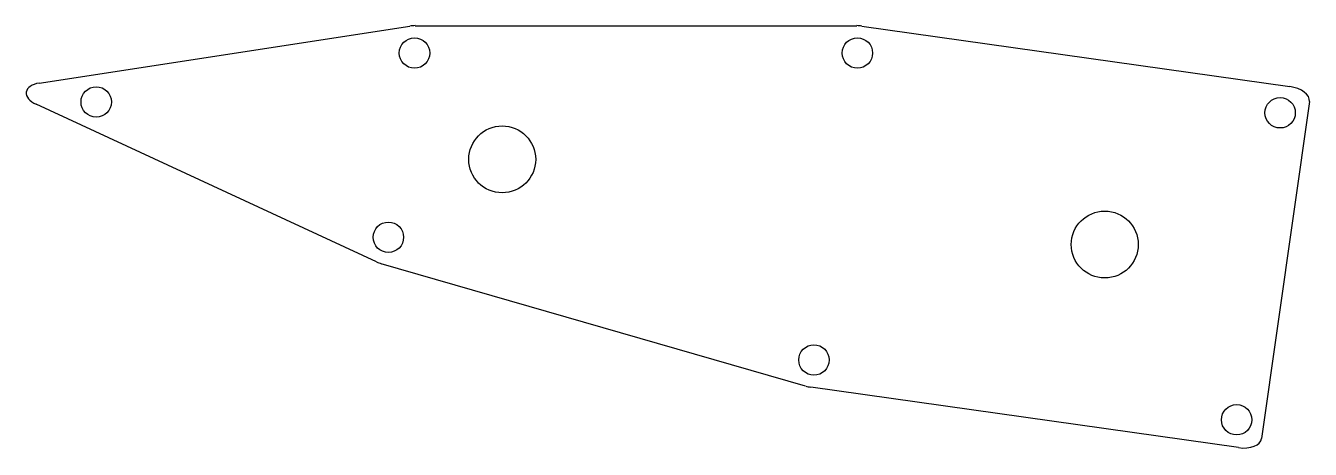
# Model space of a CAD drawing. Header units: millimetres. Extents: x -128 to 294, y -139 to 0.
import ezdxf

# ---------------------------------------------------------------- set-up
doc = ezdxf.new("R2010")
doc.units = ezdxf.units.MM

msp = doc.modelspace()

# ---------------------------------------------------------------- linework, layer by layer
for p, q in [((0, 0), (145.16, 0)), ((-123.55, -18.89), (-1.66, -0.12)), ((146.89, -0.12), (287.46, -20.01)), ((293.93, -24.97), (278.24, -135.86)), ((-12.64, -77.72), (-124.54, -25.87)), ((128.38, -118.58), (-11.08, -78.3)), ((270.65, -138.83), (130.08, -118.94))]:
    msp.add_line(p, q)
for centre, radius in [((-0.17, -9), 5), ((145.39, -9), 5), ((-104.78, -25.11), 5), ((284.32, -28.66), 5), ((28.65, -43.99), 11), ((226.68, -72.01), 11), ((-8.75, -69.61), 5), ((131.1, -109.99), 5), ((270.03, -129.65), 5)]:
    msp.add_circle(centre, radius)
for centre, major_axis, start_param, end_param in [((1.17, -4.08), (-7.03, 0.99), 4.958408, 5.204427), ((146.33, -4.08), (-7.03, 0.99), 4.712389, 4.958408), ((-120.73, -22.85), (-7.03, 0.99), 5.204427, 7.361943), ((286.9, -23.98), (7.03, -0.99), 0, 1.570796), ((-8.82, -74.7), (-7.03, 0.99), 1.078758, 1.324777), ((130.64, -114.98), (-7.03, 0.99), 1.324777, 1.570796), ((271.21, -134.87), (7.03, -0.99), 4.712389, 6.283185)]:
    msp.add_ellipse(centre, major_axis=major_axis, ratio=0.563526, start_param=start_param, end_param=end_param)

doc.saveas('drawing.dxf')
